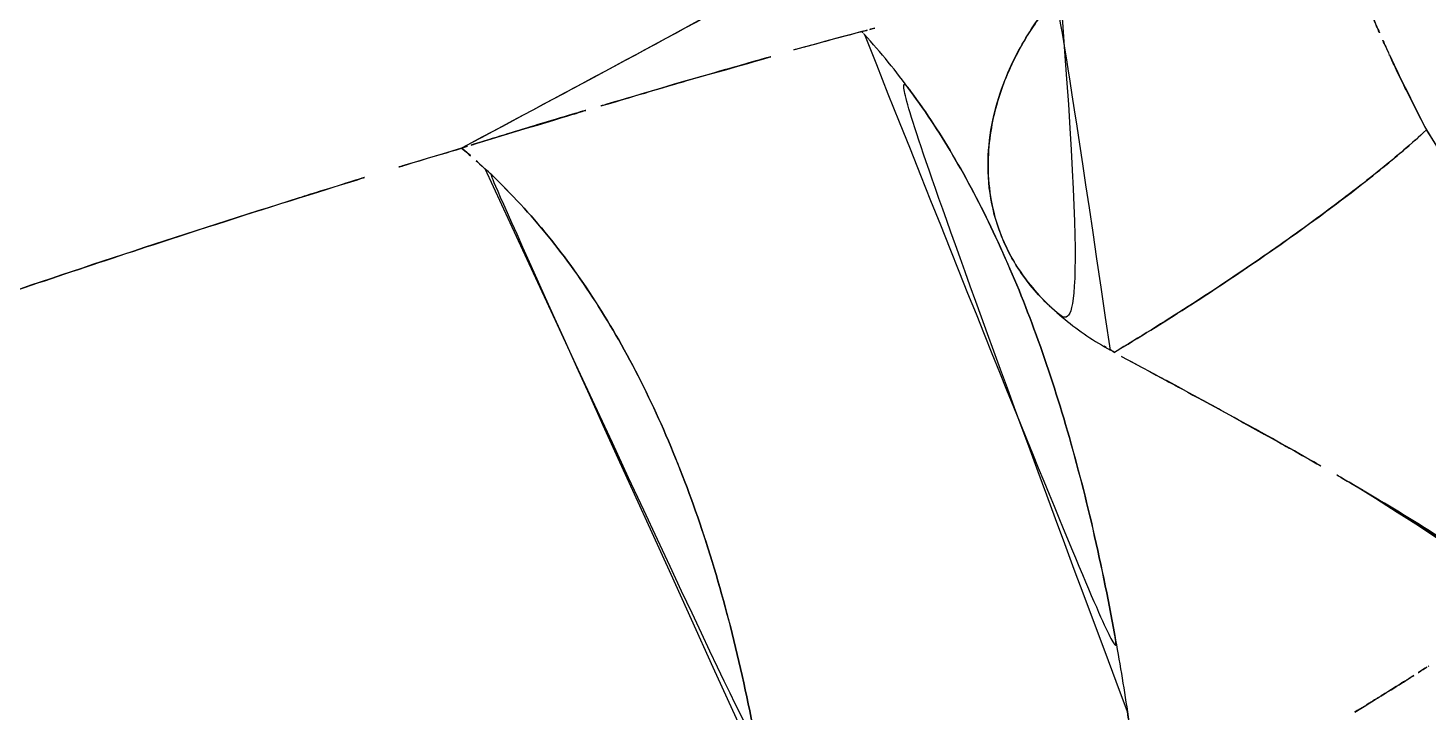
# Model space of a CAD drawing. Extents: x 16296660632 to 16296668616, y -37409619871 to -37409616241.
# Drawn here: x 16296668260.9 to 16296668334.3, y -37409617374.5 to -37409617338.6 of the extents above; entities that cross this region are included whole.
import ezdxf

# ---------------------------------------------------------------- set-up
doc = ezdxf.new("R2010")
doc.units = 0
doc.header["$LTSCALE"] = 10
doc.header["$MEASUREMENT"] = 0
doc.layers.get('0').update_dxf_attribs({"linetype": 'CONTINUOUS'})

msp = doc.modelspace()

# ---------------------------------------------------------------- linework, layer by layer
at = {"linetype": 'Continuous'}
for points, start_tangent, end_tangent in [([(16296668226.109541, -37409617342.653526), (16296668234.57419, -37409617338.296341), (16296668265.483709, -37409617321.810043), (16296668297.17005, -37409617303.960258)], (0.890557633, 0.454870424), (0.865535824, 0.500847021)), ([(16296668297.170031, -37409617303.960258), (16296668273.200899, -37409617317.535057), (16296668249.39946, -37409617330.494034), (16296668226.55752, -37409617342.430412), (16296668226.111971, -37409617342.658257)], (-0.866030461, -0.499991241), (-0.890409696, -0.455159943)), ([(16296668283.59944, -37409617344.901649), (16296668318.077641, -37409617326.032738), (16296668334.066151, -37409617316.934608)], (0.88266887, 0.46999539), (0.866540424, 0.499106897)), ([(16296668334.05851, -37409617316.93969), (16296668318.02038, -37409617326.079376), (16296668300.68277, -37409617335.696121), (16296668283.602381, -37409617344.907516)], (-0.866079466, -0.499906349), (-0.882953723, -0.469460034)), ([(16296668314.999849, -37409617336.6558), (16296668314.507601, -37409617337.257553), (16296668313.72365, -37409617338.326553), (16296668312.92696, -37409617339.614723), (16296668312.18964, -37409617341.14447), (16296668311.59363, -37409617342.929749), (16296668311.255871, -37409617345.019218), (16296668311.330481, -37409617347.270477), (16296668311.90794, -37409617349.462029), (16296668313.03821, -37409617351.562683), (16296668314.846411, -37409617353.547768), (16296668317.31193, -37409617355.303886)], (-0.648663023, -0.76107574), (0.855731294, -0.517420479)), ([(16296668317.6453, -37409617355.50766), (16296668315.2584, -37409617353.892723), (16296668313.22871, -37409617351.821327), (16296668311.9408, -37409617349.55925), (16296668311.359909, -37409617347.467567), (16296668311.230659, -37409617345.621178), (16296668311.370489, -37409617344.015457), (16296668311.680149, -37409617342.610779), (16296668312.0982, -37409617341.372276), (16296668312.579741, -37409617340.281563), (16296668313.094549, -37409617339.321037), (16296668313.62739, -37409617338.468513), (16296668314.16715, -37409617337.704819), (16296668314.696569, -37409617337.019508), (16296668314.99958, -37409617336.655571)], (-0.878485741, 0.477768567), (0.649813661, 0.760093551)), ([(16296668304.60257, -37409617338.788879), (16296668305.34132, -37409617338.590599)], (0.964972384, 0.262351477), (0.966649247, 0.256103951)), ([(16296668305.29281, -37409617338.605026), (16296668304.60108, -37409617338.783119)], (-0.968966413, -0.247192417), (-0.967880684, -0.251409989)), ([(16296668331.47687, -37409617338.193367), (16296668332.23028, -37409617339.891487)], (0.398245004, -0.917279083), (0.413835399, -0.910351724)), ([(16296668304.60108, -37409617338.783119), (16296668295.381281, -37409617341.37571)], (-0.967880684, -0.251409989), (-0.959433692, -0.281934372)), ([(16296668304.603121, -37409617338.790398), (16296668304.74275, -37409617338.942017)], (0.679705241, -0.733485368), (0.675027342, -0.737792713)), ([(16296668304.742649, -37409617338.942123), (16296668304.60298, -37409617338.790398)], (-0.674969463, 0.737845664), (-0.679648778, 0.733537687)), ([(16296668304.74275, -37409617338.942017), (16296668307.166309, -37409617341.909927), (16296668309.50716, -37409617345.499023), (16296668311.625669, -37409617349.55764), (16296668313.521851, -37409617354.085777), (16296668315.1957, -37409617359.083488), (16296668316.647209, -37409617364.550713), (16296668317.876381, -37409617370.487473), (16296668318.540689, -37409617374.499321)], (0.675027342, -0.737792713), (0.149300158, -0.988791921)), ([(16296668332.229481, -37409617339.891853), (16296668331.47648, -37409617338.193542)], (-0.415214482, 0.909723548), (-0.396681781, 0.917956189)), ([(16296668295.38175, -37409617341.377274), (16296668297.384859, -37409617340.802177), (16296668304.603121, -37409617338.790382)], (0.960714486, 0.277538603), (0.964940935, 0.262467126)), ([(16296668318.54023, -37409617374.49939), (16296668317.875771, -37409617370.487198), (16296668316.64653, -37409617364.550682), (16296668315.195, -37409617359.083633), (16296668313.521179, -37409617354.086052), (16296668311.625059, -37409617349.557938), (16296668309.50666, -37409617345.499313), (16296668307.16597, -37409617341.910118), (16296668304.742649, -37409617338.942123)], (-0.149321771, 0.988788657), (-0.674969463, 0.737845664)), ([(16296668332.23028, -37409617339.891487), (16296668332.29649, -37409617340.036789)], (0.413835399, -0.910351725), (0.415449101, -0.909616427)), ([(16296668332.29594, -37409617340.037048), (16296668332.229481, -37409617339.891853)], (-0.417156541, 0.908834649), (-0.415214482, 0.909723548)), ([(16296668332.29649, -37409617340.036789), (16296668332.60211, -37409617340.698448), (16296668334.223459, -37409617343.953079)], (0.415449101, -0.909616427), (0.469978507, -0.882677859)), ([(16296668334.223459, -37409617343.953079), (16296668332.69615, -37409617340.8936), (16296668332.29594, -37409617340.037048)], (-0.455927961, 0.890016682), (-0.417156542, 0.908834649)), ([(16296668295.381281, -37409617341.37571), (16296668294.79999, -37409617341.546638), (16296668284.4252, -37409617344.648163)], (-0.959433692, -0.281934372), (-0.956182815, -0.292770259)), ([(16296668284.42466, -37409617344.646393), (16296668287.614811, -37409617343.673576), (16296668295.38175, -37409617341.377274)], (0.955811382, 0.293980614), (0.960714486, 0.277538603)), ([(16296668334.223459, -37409617343.953079), (16296668331.82906, -37409617346.014221), (16296668328.888781, -37409617348.290009), (16296668325.46446, -37409617350.73542), (16296668321.72098, -37409617353.225548), (16296668317.857759, -37409617355.620903)], (-0.733695547, -0.679478362), (-0.858515502, -0.512787609)), ([(16296668317.857759, -37409617355.620888), (16296668321.64234, -37409617353.276039), (16296668325.294809, -37409617350.852089), (16296668328.738359, -37409617348.401443), (16296668331.779209, -37409617346.05468), (16296668334.22345, -37409617343.953102)], (0.858515567, 0.512787501), (0.733695967, 0.679477908)), ([(16296668334.22345, -37409617343.953102), (16296668337.10495, -37409617348.73642)], (0.547139396, -0.837041505), (0.487174767, -0.873304498)), ([(16296668283.602381, -37409617344.907516), (16296668275.08778, -37409617347.518021)], (-0.95812957, -0.286334991), (-0.954018678, -0.299747162)), ([(16296668283.60111, -37409617344.900261), (16296668284.42466, -37409617344.646393)], (0.955450293, 0.295152057), (0.955811382, 0.293980614)), ([(16296668283.60288, -37409617344.903091), (16296668284.835711, -37409617345.984291)], (0.768843286, -0.639437253), (0.734506487, -0.678601666)), ([(16296668284.4252, -37409617344.648163), (16296668283.59944, -37409617344.901649)], (-0.956182815, -0.292770259), (-0.955752842, -0.294170877)), ([(16296668284.83534, -37409617345.984703), (16296668283.601919, -37409617344.902878)], (-0.734466744, 0.67864468), (-0.768816491, 0.63946947)), ([(16296668275.08783, -37409617347.518188), (16296668275.43589, -37409617347.408852), (16296668283.602119, -37409617344.904007)], (0.953948928, 0.29996907), (0.957947595, 0.286943208)), ([(16296668284.835711, -37409617345.984291), (16296668285.18812, -37409617346.314812), (16296668286.698351, -37409617347.850029), (16296668289.495689, -37409617351.292519), (16296668291.995501, -37409617355.231071), (16296668294.1978, -37409617359.665688), (16296668296.102579, -37409617364.596359), (16296668297.70985, -37409617370.023102), (16296668299.0196, -37409617375.945908), (16296668299.34013, -37409617377.734894)], (0.734506487, -0.678601666), (0.167980962, -0.98579024)), ([(16296668299.339581, -37409617377.734978), (16296668299.018761, -37409617375.94458), (16296668297.708879, -37409617370.022057), (16296668296.1015, -37409617364.595558), (16296668294.1966, -37409617359.665031), (16296668291.9942, -37409617355.230507), (16296668289.49428, -37409617351.291969), (16296668286.696859, -37409617347.849426), (16296668285.186569, -37409617346.314148), (16296668284.83534, -37409617345.984703)], (-0.167996152, 0.985787651), (-0.734466744, 0.67864468)), ([(16296668232.040529, -37409617362.539459), (16296668245.012671, -37409617357.72007), (16296668256.06876, -37409617353.802361), (16296668267.42395, -37409617349.97821), (16296668275.08783, -37409617347.518188)], (0.934743941, 0.355322057), (0.953948928, 0.29996907)), ([(16296668275.08777, -37409617347.518021), (16296668266.412519, -37409617350.308472), (16296668249.20495, -37409617356.207336), (16296668232.04063, -37409617362.538177)], (-0.954018678, -0.299747164), (-0.934465114, -0.356054702)), ([(16296668317.31193, -37409617355.303886), (16296668317.64736, -37409617355.503731)], (0.855731294, -0.517420479), (0.86225742, -0.506470277)), ([(16296668317.64736, -37409617355.503731), (16296668318.234591, -37409617355.841232)], (0.86225742, -0.506470277), (0.871234944, -0.490866248)), ([(16296668317.857759, -37409617355.620903), (16296668317.6453, -37409617355.50766)], (-0.88643952, 0.462844441), (-0.878485741, 0.477768567)), ([(16296668318.234591, -37409617355.841232), (16296668320.209339, -37409617356.912941), (16296668322.25411, -37409617358.015221)], (0.871234944, -0.490866248), (0.87871651, -0.477344)), ([(16296668322.25264, -37409617358.017937), (16296668317.857759, -37409617355.620888)], (-0.877840446, 0.478953184), (-0.877063687, 0.480374114)), ([(16296668322.25411, -37409617358.015221), (16296668323.46006, -37409617358.673027), (16296668327.03828, -37409617360.658783), (16296668327.298361, -37409617360.805496)], (0.87871651, -0.477344), (0.870682323, -0.491845802)), ([(16296668327.299259, -37409617360.803902), (16296668325.48621, -37409617359.792877), (16296668322.25264, -37409617358.017937)], (-0.871648931, 0.490130739), (-0.877840446, 0.478953184)), ([(16296668327.298361, -37409617360.805496), (16296668330.90106, -37409617362.881493)], (0.870682323, -0.491845802), (0.861693158, -0.5074297)), ([(16296668330.90303, -37409617362.878159), (16296668327.299259, -37409617360.803902)], (-0.860660242, 0.509179681), (-0.871648931, 0.490130739)), ([(16296668330.90106, -37409617362.881493), (16296668330.954889, -37409617362.913193), (16296668335.172741, -37409617365.502998), (16296668339.46207, -37409617368.482536)], (0.861693158, -0.5074297), (0.801626673, -0.597824955)), ([(16296668339.45738, -37409617368.482536), (16296668332.80863, -37409617364.026169), (16296668330.90303, -37409617362.878159)], (-0.803686251, 0.595053283), (-0.860660242, 0.509179681)), ([(16296668333.19829, -37409617372.824501), (16296668334.164539, -37409617372.212372)], (0.846173342, 0.532907756), (0.843482343, 0.537156902)), ([(16296668334.164869, -37409617372.212883), (16296668333.198231, -37409617372.824402)], (-0.843676343, -0.536852148), (-0.84629451, -0.532715311)), ([(16296668334.164539, -37409617372.212372), (16296668334.35124, -37409617372.093384)], (0.843482343, 0.537156902), (0.843071791, 0.537801037)), ([(16296668334.23797, -37409617372.166344), (16296668334.164869, -37409617372.212883)], (-0.843428591, -0.537241298), (-0.843676343, -0.536852147)), ([(16296668334.351589, -37409617372.093918), (16296668334.23797, -37409617372.166344)], (-0.843029487, -0.537867348), (-0.843428591, -0.537241298)), ([(16296668332.641951, -37409617373.173698), (16296668330.47287, -37409617374.513222)], (-0.847534952, -0.530739583), (-0.854746343, -0.519045941)), ([(16296668332.64187, -37409617373.173569), (16296668333.038839, -37409617372.924812), (16296668333.130659, -37409617372.867088)], (0.8480118, 0.529977346), (0.846396678, 0.532552968)), ([(16296668333.1306, -37409617372.866982), (16296668332.641951, -37409617373.173698)], (-0.846433227, -0.532494875), (-0.847534952, -0.530739583)), ([(16296668333.130659, -37409617372.867088), (16296668333.19829, -37409617372.824501)], (0.846396678, 0.532552968), (0.846173342, 0.532907756)), ([(16296668333.198231, -37409617372.824402), (16296668333.1306, -37409617372.866982)], (-0.846294509, -0.532715312), (-0.846433227, -0.532494876)), ([(16296668330.47233, -37409617374.512337), (16296668331.43305, -37409617373.923538), (16296668332.64187, -37409617373.173569)], (0.854088431, 0.520127823), (0.8480118, 0.529977346)), ([(16296668318.540689, -37409617374.499321), (16296668318.883221, -37409617376.893784)], (0.149300158, -0.988791921), (0.134165194, -0.99095898))]:
    msp.add_spline(points, degree=3, dxfattribs=dict(at, start_tangent=start_tangent, end_tangent=end_tangent))

doc.saveas('drawing.dxf')
